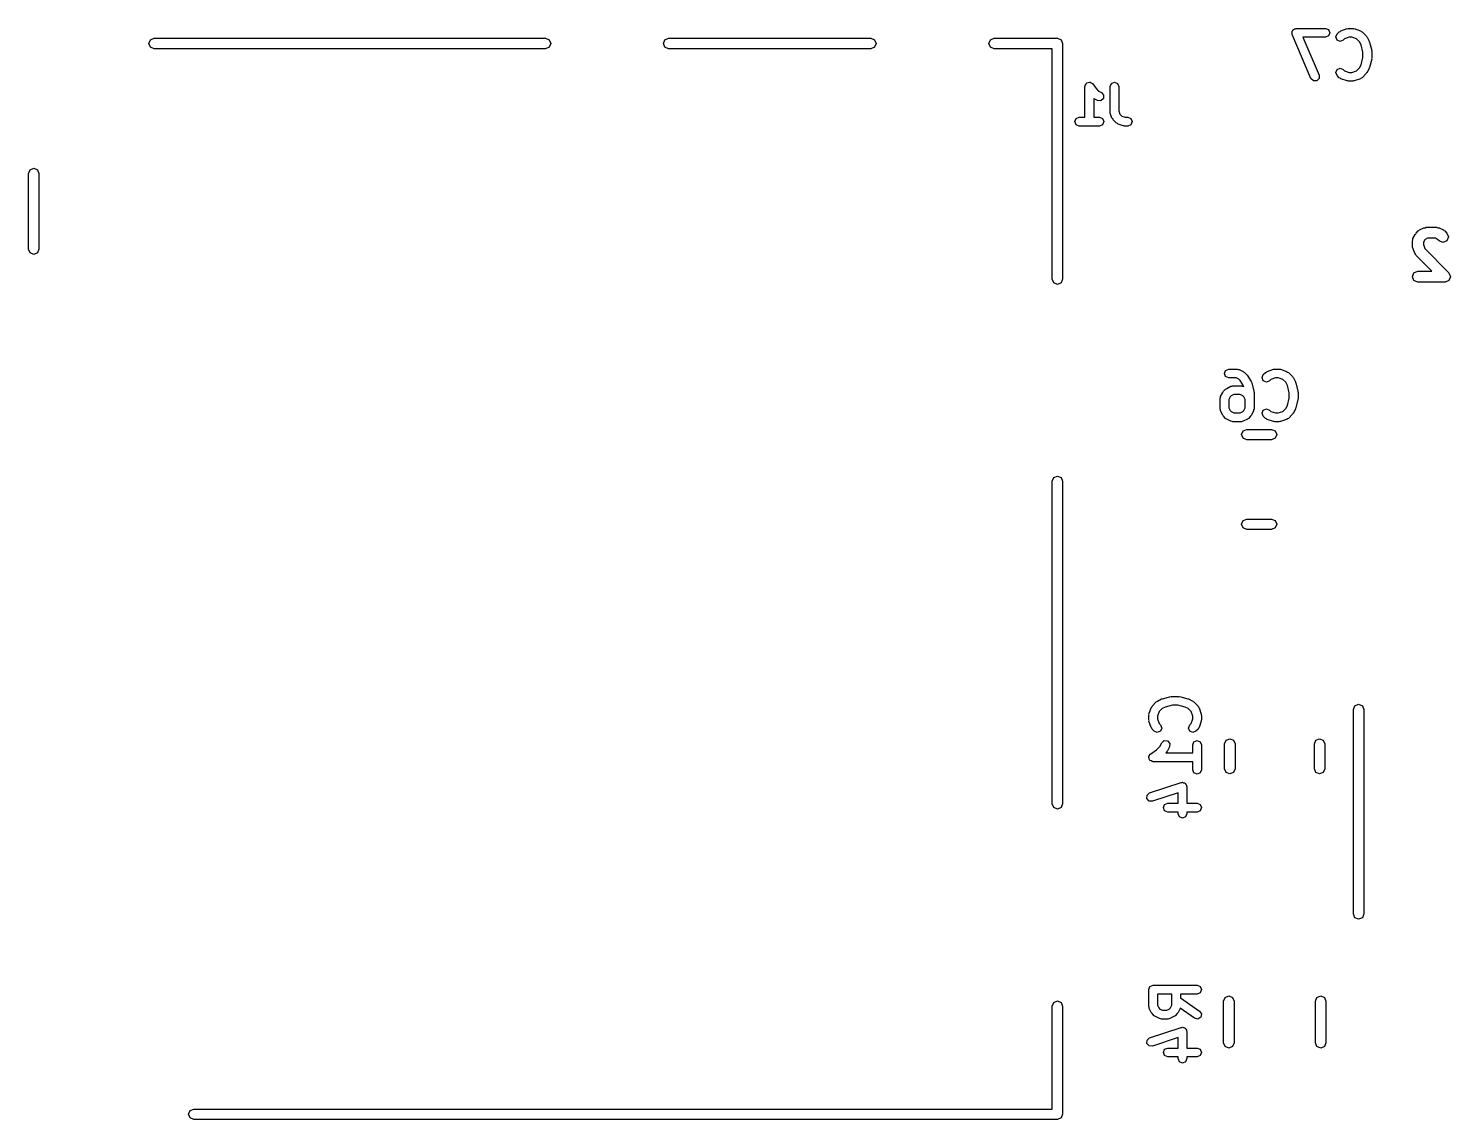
# Model space of a CAD drawing. Extents: x 98 to 130.3, y -113.2 to -100.3.
# Drawn here: x 98.02 to 114.19, y -112.92 to -100.51 of the extents above; entities that cross this region are included whole.
import ezdxf

# ---------------------------------------------------------------- set-up
doc = ezdxf.new("R2010")
doc.units = 0
doc.layers.add('BLACK', color=7, linetype='CONTINUOUS')

msp = doc.modelspace()

# ---------------------------------------------------------------- linework, layer by layer
at = {"layer": 'BLACK', "linetype": 'CONTINUOUS'}
for p, q in [((112.386, -100.559), (112.389, -100.55)), ((112.389, -100.568), (112.386, -100.559)), ((112.389, -100.54), (112.396, -100.533)), ((112.389, -100.55), (112.389, -100.54)), ((112.39, -100.578), (112.389, -100.568)), ((112.604, -101.078), (112.39, -100.578)), ((112.396, -100.533), (112.4, -100.523)), ((112.4, -100.523), (112.409, -100.52)), ((112.409, -100.52), (112.416, -100.513)), ((112.416, -100.513), (112.426, -100.513)), ((112.426, -100.513), (112.436, -100.509)), ((112.436, -100.509), (112.769, -100.509)), ((112.769, -100.509), (112.804, -100.523)), ((112.804, -100.523), (112.819, -100.559)), ((112.819, -100.559), (112.804, -100.594)), ((112.886, -100.606), (112.9, -100.571)), ((112.9, -100.571), (112.924, -100.547)), ((112.924, -100.547), (112.935, -100.543)), ((112.935, -100.543), (112.944, -100.535)), ((112.944, -100.535), (113.015, -100.511)), ((113.015, -100.511), (113.023, -100.512)), ((113.023, -100.512), (113.031, -100.509)), ((113.031, -100.509), (113.078, -100.509)), ((113.078, -100.509), (113.086, -100.512)), ((113.086, -100.512), (113.094, -100.511)), ((113.094, -100.511), (113.166, -100.535)), ((113.166, -100.535), (113.174, -100.543)), ((113.174, -100.543), (113.185, -100.547)), ((113.185, -100.547), (113.233, -100.595)), ((99.39, -100.68), (99.408, -100.638)), ((99.408, -100.722), (99.39, -100.68)), ((99.408, -100.638), (99.45, -100.62)), ((99.45, -100.74), (99.408, -100.722)), ((99.45, -100.62), (103.9, -100.62)), ((103.9, -100.74), (99.45, -100.74)), ((103.9, -100.62), (103.942, -100.638)), ((103.942, -100.722), (103.9, -100.74)), ((103.942, -100.638), (103.96, -100.68)), ((103.96, -100.68), (103.942, -100.722)), ((105.24, -100.68), (105.258, -100.638)), ((105.258, -100.722), (105.24, -100.68)), ((105.258, -100.638), (105.3, -100.62)), ((105.3, -100.74), (105.258, -100.722)), ((105.3, -100.62), (107.6, -100.62)), ((107.6, -100.74), (105.3, -100.74)), ((107.6, -100.62), (107.642, -100.638)), ((107.642, -100.722), (107.6, -100.74)), ((107.642, -100.638), (107.66, -100.68)), ((107.66, -100.68), (107.642, -100.722)), ((108.94, -100.68), (108.958, -100.638)), ((108.958, -100.722), (108.94, -100.68)), ((108.958, -100.638), (109, -100.62)), ((109, -100.74), (108.958, -100.722)), ((109, -100.62), (109.72, -100.62)), ((109.66, -100.74), (109, -100.74)), ((109.66, -103.36), (109.66, -100.74)), ((109.72, -100.62), (109.762, -100.638)), ((109.762, -100.638), (109.78, -100.68)), ((109.78, -100.68), (109.78, -103.36)), ((112.769, -100.609), (112.511, -100.609)), ((112.511, -100.609), (112.696, -101.039)), ((112.804, -100.594), (112.769, -100.609)), ((112.9, -100.642), (112.886, -100.606)), ((112.936, -100.656), (112.9, -100.642)), ((112.971, -100.642), (112.936, -100.656)), ((112.986, -100.626), (112.971, -100.642)), ((113.039, -100.609), (112.986, -100.626)), ((113.07, -100.609), (113.039, -100.609)), ((113.123, -100.626), (113.07, -100.609)), ((113.156, -100.66), (113.123, -100.626)), ((113.174, -100.695), (113.156, -100.66)), ((113.195, -100.779), (113.174, -100.695)), ((113.233, -100.595), (113.236, -100.602)), ((113.236, -100.602), (113.242, -100.608)), ((113.242, -100.608), (113.266, -100.655)), ((113.266, -100.655), (113.266, -100.661)), ((113.266, -100.661), (113.27, -100.666)), ((113.27, -100.666), (113.294, -100.761)), ((113.174, -100.922), (113.195, -100.838)), ((113.195, -100.838), (113.195, -100.779)), ((113.294, -100.857), (113.27, -100.952)), ((113.294, -100.761), (113.293, -100.767)), ((113.293, -100.767), (113.295, -100.773)), ((113.295, -100.844), (113.293, -100.85)), ((113.293, -100.85), (113.294, -100.857)), ((113.295, -100.773), (113.295, -100.844)), ((112.696, -101.039), (112.696, -101.077)), ((112.886, -101.011), (112.9, -100.976)), ((112.9, -101.046), (112.886, -101.011)), ((112.9, -100.976), (112.936, -100.961)), ((112.924, -101.07), (112.9, -101.046)), ((112.936, -100.961), (112.971, -100.976)), ((112.971, -100.976), (112.986, -100.991)), ((112.986, -100.991), (113.039, -101.009)), ((113.039, -101.009), (113.07, -101.009)), ((113.07, -101.009), (113.123, -100.991)), ((113.123, -100.991), (113.156, -100.958)), ((113.156, -100.958), (113.174, -100.922)), ((113.233, -101.023), (113.185, -101.07)), ((113.236, -101.015), (113.233, -101.023)), ((113.242, -101.01), (113.236, -101.015)), ((113.266, -100.962), (113.242, -101.01)), ((113.27, -100.952), (113.266, -100.956)), ((113.266, -100.956), (113.266, -100.962)), ((110.034, -101.169), (110.036, -101.164)), ((110.034, -101.519), (110.034, -101.169)), ((110.035, -101.159), (110.043, -101.147)), ((110.036, -101.164), (110.035, -101.159)), ((110.043, -101.147), (110.048, -101.134)), ((110.048, -101.134), (110.053, -101.132)), ((110.053, -101.132), (110.056, -101.128)), ((110.056, -101.128), (110.07, -101.125)), ((110.07, -101.125), (110.084, -101.119)), ((110.084, -101.119), (110.088, -101.121)), ((110.088, -101.121), (110.093, -101.12)), ((110.093, -101.12), (110.106, -101.128)), ((110.106, -101.128), (110.119, -101.134)), ((110.119, -101.134), (110.121, -101.139)), ((110.121, -101.139), (110.125, -101.141)), ((110.125, -101.141), (110.161, -101.194)), ((110.161, -101.194), (110.189, -101.223)), ((110.189, -101.223), (110.22, -101.239)), ((110.319, -101.169), (110.334, -101.134)), ((110.319, -101.455), (110.319, -101.169)), ((110.334, -101.134), (110.369, -101.119)), ((110.369, -101.119), (110.405, -101.134)), ((110.405, -101.134), (110.419, -101.169)), ((110.419, -101.169), (110.419, -101.447)), ((112.631, -101.105), (112.604, -101.078)), ((112.67, -101.105), (112.631, -101.105)), ((112.696, -101.077), (112.67, -101.105)), ((112.935, -101.075), (112.924, -101.07)), ((112.944, -101.082), (112.935, -101.075)), ((113.015, -101.106), (112.944, -101.082)), ((113.023, -101.106), (113.015, -101.106)), ((113.031, -101.109), (113.023, -101.106)), ((113.078, -101.109), (113.031, -101.109)), ((113.086, -101.106), (113.078, -101.109)), ((113.094, -101.106), (113.086, -101.106)), ((113.166, -101.082), (113.094, -101.106)), ((113.174, -101.075), (113.166, -101.082)), ((113.185, -101.07), (113.174, -101.075)), ((110.137, -101.309), (110.134, -101.305)), ((110.134, -101.305), (110.134, -101.519)), ((110.176, -101.328), (110.137, -101.309)), ((110.214, -101.331), (110.176, -101.328)), ((110.243, -101.306), (110.214, -101.331)), ((110.22, -101.239), (110.245, -101.268)), ((110.245, -101.268), (110.243, -101.306)), ((109.919, -101.569), (109.934, -101.534)), ((109.934, -101.534), (109.969, -101.519)), ((109.969, -101.519), (110.034, -101.519)), ((110.134, -101.519), (110.198, -101.519)), ((110.198, -101.519), (110.233, -101.534)), ((110.233, -101.534), (110.248, -101.569)), ((110.322, -101.462), (110.319, -101.455)), ((110.322, -101.471), (110.322, -101.462)), ((110.341, -101.528), (110.322, -101.471)), ((110.349, -101.537), (110.341, -101.528)), ((110.353, -101.547), (110.349, -101.537)), ((110.391, -101.585), (110.353, -101.547)), ((110.419, -101.447), (110.432, -101.485)), ((110.432, -101.485), (110.453, -101.506)), ((110.453, -101.506), (110.492, -101.519)), ((110.492, -101.519), (110.522, -101.519)), ((110.522, -101.519), (110.557, -101.534)), ((110.557, -101.534), (110.572, -101.569)), ((109.934, -101.605), (109.919, -101.569)), ((109.969, -101.619), (109.934, -101.605)), ((110.084, -101.619), (109.969, -101.619)), ((110.198, -101.619), (110.084, -101.619)), ((110.233, -101.605), (110.198, -101.619)), ((110.248, -101.569), (110.233, -101.605)), ((110.402, -101.59), (110.391, -101.585)), ((110.411, -101.598), (110.402, -101.59)), ((110.468, -101.617), (110.411, -101.598)), ((110.476, -101.616), (110.468, -101.617)), ((110.484, -101.619), (110.476, -101.616)), ((110.522, -101.619), (110.484, -101.619)), ((110.557, -101.605), (110.522, -101.619)), ((110.572, -101.569), (110.557, -101.605)), ((98.02, -102.16), (98.038, -102.118)), ((98.02, -103.02), (98.02, -102.16)), ((98.038, -102.118), (98.08, -102.1)), ((98.08, -102.1), (98.122, -102.118)), ((98.122, -102.118), (98.14, -102.16)), ((98.14, -102.16), (98.14, -103.02)), ((113.787, -102.853), (113.795, -102.846)), ((113.795, -102.846), (113.799, -102.837)), ((113.799, -102.837), (113.822, -102.813)), ((113.822, -102.813), (113.832, -102.809)), ((113.832, -102.809), (113.839, -102.801)), ((113.839, -102.801), (113.886, -102.777)), ((113.886, -102.777), (113.901, -102.776)), ((113.901, -102.776), (113.914, -102.771)), ((113.914, -102.771), (114.033, -102.771)), ((114.033, -102.771), (114.047, -102.776)), ((114.047, -102.776), (114.061, -102.777)), ((114.061, -102.777), (114.109, -102.801)), ((114.109, -102.801), (114.116, -102.809)), ((114.116, -102.809), (114.125, -102.813)), ((114.125, -102.813), (114.149, -102.837)), ((114.149, -102.837), (114.167, -102.881)), ((113.757, -102.928), (113.762, -102.915)), ((113.757, -102.976), (113.757, -102.928)), ((113.76, -102.985), (113.757, -102.976)), ((113.76, -102.996), (113.76, -102.985)), ((113.784, -103.067), (113.76, -102.996)), ((113.762, -102.915), (113.763, -102.9)), ((113.763, -102.9), (113.787, -102.853)), ((113.894, -102.918), (113.882, -102.943)), ((113.882, -102.943), (113.882, -102.966)), ((113.882, -102.966), (113.897, -103.014)), ((113.904, -102.908), (113.894, -102.918)), ((113.929, -102.896), (113.904, -102.908)), ((114.019, -102.896), (113.929, -102.896)), ((114.044, -102.908), (114.019, -102.896)), ((114.061, -102.925), (114.044, -102.908)), ((114.105, -102.943), (114.061, -102.925)), ((114.149, -102.925), (114.105, -102.943)), ((114.167, -102.881), (114.149, -102.925)), ((98.038, -103.062), (98.02, -103.02)), ((98.08, -103.08), (98.038, -103.062)), ((98.122, -103.062), (98.08, -103.08)), ((98.14, -103.02), (98.122, -103.062)), ((113.793, -103.078), (113.784, -103.067)), ((113.799, -103.092), (113.793, -103.078)), ((113.978, -103.271), (113.799, -103.092)), ((113.897, -103.014), (114.173, -103.289)), ((113.757, -103.333), (113.775, -103.289)), ((113.775, -103.289), (113.819, -103.271)), ((113.819, -103.271), (113.978, -103.271)), ((114.173, -103.289), (114.191, -103.333)), ((109.678, -103.402), (109.66, -103.36)), ((109.72, -103.42), (109.678, -103.402)), ((109.762, -103.402), (109.72, -103.42)), ((109.78, -103.36), (109.762, -103.402)), ((113.775, -103.377), (113.757, -103.333)), ((113.819, -103.396), (113.775, -103.377)), ((114.129, -103.396), (113.819, -103.396)), ((114.173, -103.377), (114.129, -103.396)), ((114.191, -103.333), (114.173, -103.377)), ((111.619, -104.433), (111.633, -104.398)), ((111.633, -104.469), (111.619, -104.433)), ((111.633, -104.398), (111.669, -104.383)), ((111.669, -104.383), (111.764, -104.383)), ((111.764, -104.383), (111.775, -104.388)), ((111.775, -104.388), (111.786, -104.389)), ((111.786, -104.389), (111.834, -104.412)), ((111.834, -104.412), (111.839, -104.419)), ((111.839, -104.419), (111.847, -104.422)), ((111.847, -104.422), (111.871, -104.446)), ((111.871, -104.446), (111.873, -104.45)), ((111.873, -104.45), (111.877, -104.453)), ((111.877, -104.453), (111.925, -104.525)), ((112.047, -104.481), (112.062, -104.446)), ((112.062, -104.446), (112.086, -104.422)), ((112.086, -104.422), (112.097, -104.417)), ((112.097, -104.417), (112.105, -104.41)), ((112.105, -104.41), (112.177, -104.386)), ((112.177, -104.386), (112.185, -104.386)), ((112.185, -104.386), (112.193, -104.383)), ((112.193, -104.383), (112.24, -104.383)), ((112.24, -104.383), (112.248, -104.386)), ((112.248, -104.386), (112.256, -104.386)), ((112.256, -104.386), (112.327, -104.41)), ((112.327, -104.41), (112.336, -104.417)), ((112.336, -104.417), (112.347, -104.422)), ((112.347, -104.422), (112.395, -104.469)), ((111.61, -104.636), (111.633, -104.612)), ((111.669, -104.483), (111.633, -104.469)), ((111.633, -104.612), (111.641, -104.609)), ((111.641, -104.609), (111.646, -104.603)), ((111.646, -104.603), (111.694, -104.579)), ((111.752, -104.483), (111.669, -104.483)), ((111.694, -104.579), (111.706, -104.578)), ((111.706, -104.578), (111.716, -104.574)), ((111.716, -104.574), (111.812, -104.574)), ((111.782, -104.498), (111.752, -104.483)), ((111.797, -104.513), (111.782, -104.498)), ((111.837, -104.573), (111.797, -104.513)), ((111.812, -104.574), (111.822, -104.578)), ((111.822, -104.578), (111.834, -104.579)), ((111.834, -104.579), (111.839, -104.581)), ((111.839, -104.581), (111.837, -104.573)), ((111.925, -104.525), (111.926, -104.533)), ((111.926, -104.533), (111.932, -104.54)), ((111.932, -104.54), (111.955, -104.635)), ((112.062, -104.516), (112.047, -104.481)), ((112.097, -104.531), (112.062, -104.516)), ((112.133, -104.516), (112.097, -104.531)), ((112.148, -104.501), (112.133, -104.516)), ((112.201, -104.483), (112.148, -104.501)), ((112.232, -104.483), (112.201, -104.483)), ((112.285, -104.501), (112.232, -104.483)), ((112.318, -104.534), (112.285, -104.501)), ((112.336, -104.57), (112.318, -104.534)), ((112.357, -104.654), (112.336, -104.57)), ((112.395, -104.469), (112.398, -104.477)), ((112.398, -104.477), (112.404, -104.482)), ((112.404, -104.482), (112.428, -104.53)), ((112.428, -104.53), (112.428, -104.536)), ((112.428, -104.536), (112.432, -104.54)), ((112.432, -104.54), (112.455, -104.635)), ((111.571, -104.719), (111.576, -104.708)), ((111.571, -104.838), (111.571, -104.719)), ((111.576, -104.697), (111.6, -104.649)), ((111.576, -104.708), (111.576, -104.697)), ((111.6, -104.649), (111.606, -104.644)), ((111.606, -104.644), (111.61, -104.636)), ((111.686, -104.701), (111.671, -104.731)), ((111.671, -104.731), (111.671, -104.826)), ((111.698, -104.689), (111.686, -104.701)), ((111.728, -104.674), (111.698, -104.689)), ((111.8, -104.674), (111.728, -104.674)), ((111.83, -104.689), (111.8, -104.674)), ((111.842, -104.701), (111.83, -104.689)), ((111.857, -104.731), (111.842, -104.701)), ((111.857, -104.826), (111.857, -104.731)), ((111.955, -104.635), (111.954, -104.642)), ((111.954, -104.642), (111.957, -104.648)), ((111.957, -104.648), (111.957, -104.838)), ((112.336, -104.797), (112.357, -104.713)), ((112.357, -104.713), (112.357, -104.654)), ((112.455, -104.731), (112.432, -104.826)), ((112.455, -104.635), (112.454, -104.642)), ((112.454, -104.642), (112.457, -104.648)), ((112.457, -104.719), (112.454, -104.725)), ((112.454, -104.725), (112.455, -104.731)), ((112.457, -104.648), (112.457, -104.719)), ((111.576, -104.849), (111.571, -104.838)), ((111.576, -104.86), (111.576, -104.849)), ((111.6, -104.908), (111.576, -104.86)), ((111.606, -104.913), (111.6, -104.908)), ((111.61, -104.921), (111.606, -104.913)), ((111.633, -104.945), (111.61, -104.921)), ((111.641, -104.948), (111.633, -104.945)), ((111.646, -104.954), (111.641, -104.948)), ((111.671, -104.826), (111.686, -104.856)), ((111.686, -104.856), (111.698, -104.868)), ((111.698, -104.868), (111.728, -104.883)), ((111.728, -104.883), (111.8, -104.883)), ((111.8, -104.883), (111.83, -104.868)), ((111.83, -104.868), (111.842, -104.856)), ((111.842, -104.856), (111.857, -104.826)), ((111.887, -104.948), (111.882, -104.954)), ((111.895, -104.945), (111.887, -104.948)), ((111.918, -104.921), (111.895, -104.945)), ((111.922, -104.913), (111.918, -104.921)), ((111.928, -104.908), (111.922, -104.913)), ((111.952, -104.86), (111.928, -104.908)), ((111.957, -104.838), (111.952, -104.849)), ((111.952, -104.849), (111.952, -104.86)), ((112.047, -104.886), (112.062, -104.85)), ((112.062, -104.921), (112.047, -104.886)), ((112.062, -104.85), (112.097, -104.836)), ((112.086, -104.945), (112.062, -104.921)), ((112.097, -104.949), (112.086, -104.945)), ((112.097, -104.836), (112.133, -104.85)), ((112.105, -104.957), (112.097, -104.949)), ((112.133, -104.85), (112.148, -104.866)), ((112.148, -104.866), (112.201, -104.883)), ((112.201, -104.883), (112.232, -104.883)), ((112.232, -104.883), (112.285, -104.866)), ((112.285, -104.866), (112.318, -104.832)), ((112.318, -104.832), (112.336, -104.797)), ((112.336, -104.949), (112.327, -104.957)), ((112.347, -104.945), (112.336, -104.949)), ((112.395, -104.897), (112.347, -104.945)), ((112.398, -104.89), (112.395, -104.897)), ((112.404, -104.884), (112.398, -104.89)), ((112.428, -104.837), (112.404, -104.884)), ((112.432, -104.826), (112.428, -104.831)), ((112.428, -104.831), (112.428, -104.837)), ((111.694, -104.978), (111.646, -104.954)), ((111.706, -104.979), (111.694, -104.978)), ((111.716, -104.983), (111.706, -104.979)), ((111.812, -104.983), (111.716, -104.983)), ((111.822, -104.979), (111.812, -104.983)), ((111.813, -105.129), (111.831, -105.086)), ((111.834, -104.978), (111.822, -104.979)), ((111.831, -105.086), (111.873, -105.069)), ((111.882, -104.954), (111.834, -104.978)), ((111.873, -105.069), (112.155, -105.069)), ((112.177, -104.981), (112.105, -104.957)), ((112.155, -105.069), (112.197, -105.086)), ((112.185, -104.98), (112.177, -104.981)), ((112.193, -104.983), (112.185, -104.98)), ((112.24, -104.983), (112.193, -104.983)), ((112.197, -105.086), (112.215, -105.129)), ((112.248, -104.98), (112.24, -104.983)), ((112.256, -104.981), (112.248, -104.98)), ((112.327, -104.957), (112.256, -104.981)), ((111.831, -105.171), (111.813, -105.129)), ((111.873, -105.189), (111.831, -105.171)), ((112.155, -105.189), (111.873, -105.189)), ((112.197, -105.171), (112.155, -105.189)), ((112.215, -105.129), (112.197, -105.171)), ((109.66, -105.66), (109.678, -105.618)), ((109.66, -109.33), (109.66, -105.66)), ((109.678, -105.618), (109.72, -105.6)), ((109.72, -105.6), (109.762, -105.618)), ((109.762, -105.618), (109.78, -105.66)), ((109.78, -105.66), (109.78, -109.33)), ((111.813, -106.149), (111.831, -106.106)), ((111.831, -106.191), (111.813, -106.149)), ((111.831, -106.106), (111.873, -106.089)), ((111.873, -106.209), (111.831, -106.191)), ((111.873, -106.089), (112.155, -106.089)), ((112.155, -106.209), (111.873, -106.209)), ((112.155, -106.089), (112.197, -106.106)), ((112.197, -106.191), (112.155, -106.209)), ((112.197, -106.106), (112.215, -106.149)), ((112.215, -106.149), (112.197, -106.191)), ((110.797, -108.217), (110.845, -108.17)), ((110.845, -108.17), (110.852, -108.166)), ((110.852, -108.166), (110.858, -108.16)), ((110.858, -108.16), (110.905, -108.136)), ((110.905, -108.136), (110.911, -108.136)), ((110.911, -108.136), (110.916, -108.133)), ((110.916, -108.133), (111.011, -108.109)), ((111.011, -108.109), (111.017, -108.11)), ((111.017, -108.11), (111.023, -108.107)), ((111.023, -108.107), (111.094, -108.107)), ((111.094, -108.107), (111.1, -108.11)), ((111.1, -108.11), (111.107, -108.109)), ((111.107, -108.109), (111.202, -108.133)), ((111.202, -108.133), (111.206, -108.136)), ((111.206, -108.136), (111.212, -108.136)), ((111.212, -108.136), (111.26, -108.16)), ((111.26, -108.16), (111.265, -108.166)), ((111.265, -108.166), (111.273, -108.17)), ((111.273, -108.17), (111.32, -108.217)), ((110.759, -108.324), (110.762, -108.316)), ((110.759, -108.372), (110.759, -108.324)), ((110.761, -108.308), (110.785, -108.237)), ((110.762, -108.316), (110.761, -108.308)), ((110.785, -108.237), (110.793, -108.228)), ((110.793, -108.228), (110.797, -108.217)), ((110.876, -108.279), (110.859, -108.332)), ((110.859, -108.332), (110.859, -108.363)), ((110.91, -108.246), (110.876, -108.279)), ((110.945, -108.228), (110.91, -108.246)), ((111.029, -108.207), (110.945, -108.228)), ((111.088, -108.207), (111.029, -108.207)), ((111.172, -108.228), (111.088, -108.207)), ((111.208, -108.246), (111.172, -108.228)), ((111.241, -108.279), (111.208, -108.246)), ((111.259, -108.332), (111.241, -108.279)), ((111.259, -108.363), (111.259, -108.332)), ((111.32, -108.217), (111.325, -108.228)), ((111.325, -108.228), (111.332, -108.237)), ((111.332, -108.237), (111.356, -108.308)), ((111.356, -108.308), (111.356, -108.316)), ((111.356, -108.316), (111.359, -108.324)), ((111.359, -108.324), (111.359, -108.372)), ((113.086, -108.256), (113.104, -108.214)), ((113.086, -109.931), (113.086, -108.256)), ((113.104, -108.214), (113.146, -108.196)), ((113.146, -108.196), (113.189, -108.214)), ((113.189, -108.214), (113.206, -108.256)), ((113.206, -108.256), (113.206, -109.931)), ((110.762, -108.379), (110.759, -108.372)), ((110.761, -108.387), (110.762, -108.379)), ((110.785, -108.459), (110.761, -108.387)), ((110.793, -108.468), (110.785, -108.459)), ((110.797, -108.478), (110.793, -108.468)), ((110.821, -108.502), (110.797, -108.478)), ((110.856, -108.517), (110.821, -108.502)), ((110.892, -108.502), (110.856, -108.517)), ((110.859, -108.363), (110.876, -108.416)), ((110.876, -108.416), (110.892, -108.431)), ((110.892, -108.431), (110.906, -108.467)), ((110.906, -108.467), (110.892, -108.502)), ((111.211, -108.467), (111.226, -108.431)), ((111.226, -108.502), (111.211, -108.467)), ((111.226, -108.431), (111.241, -108.416)), ((111.261, -108.517), (111.226, -108.502)), ((111.241, -108.416), (111.259, -108.363)), ((111.296, -108.502), (111.261, -108.517)), ((111.32, -108.478), (111.296, -108.502)), ((111.325, -108.468), (111.32, -108.478)), ((111.332, -108.459), (111.325, -108.468)), ((111.356, -108.387), (111.332, -108.459)), ((111.359, -108.372), (111.356, -108.379)), ((111.356, -108.379), (111.356, -108.387)), ((110.887, -108.675), (110.907, -108.635)), ((110.907, -108.635), (110.936, -108.61)), ((110.936, -108.61), (110.974, -108.613)), ((110.974, -108.613), (110.999, -108.641)), ((110.999, -108.641), (110.996, -108.68)), ((111.259, -108.657), (111.273, -108.622)), ((111.259, -108.75), (111.259, -108.657)), ((111.273, -108.622), (111.309, -108.607)), ((111.309, -108.607), (111.344, -108.622)), ((111.344, -108.622), (111.359, -108.657)), ((111.359, -108.657), (111.359, -108.943)), ((111.622, -108.648), (111.639, -108.605)), ((111.622, -108.929), (111.622, -108.648)), ((111.639, -108.605), (111.682, -108.588)), ((111.682, -108.588), (111.724, -108.605)), ((111.724, -108.605), (111.742, -108.648)), ((111.742, -108.648), (111.742, -108.929)), ((112.642, -108.648), (112.659, -108.605)), ((112.642, -108.929), (112.642, -108.648)), ((112.659, -108.605), (112.702, -108.588)), ((112.702, -108.588), (112.744, -108.605)), ((112.744, -108.605), (112.762, -108.648)), ((112.762, -108.648), (112.762, -108.929)), ((110.759, -108.8), (110.761, -108.795)), ((110.764, -108.814), (110.759, -108.8)), ((110.76, -108.79), (110.768, -108.778)), ((110.761, -108.795), (110.76, -108.79)), ((110.767, -108.828), (110.764, -108.814)), ((110.771, -108.831), (110.767, -108.828)), ((110.768, -108.778), (110.773, -108.765)), ((110.773, -108.765), (110.778, -108.763)), ((110.778, -108.763), (110.781, -108.759)), ((110.781, -108.759), (110.848, -108.714)), ((110.848, -108.714), (110.887, -108.675)), ((110.963, -108.74), (110.953, -108.75)), ((110.953, -108.75), (111.259, -108.75)), ((110.966, -108.733), (110.963, -108.74)), ((110.972, -108.727), (110.966, -108.733)), ((110.996, -108.68), (110.972, -108.727)), ((110.773, -108.835), (110.771, -108.831)), ((110.787, -108.841), (110.773, -108.835)), ((110.799, -108.849), (110.787, -108.841)), ((110.804, -108.848), (110.799, -108.849)), ((110.809, -108.85), (110.804, -108.848)), ((111.259, -108.85), (110.809, -108.85)), ((111.259, -108.943), (111.259, -108.85)), ((111.273, -108.978), (111.259, -108.943)), ((111.309, -108.993), (111.273, -108.978)), ((111.344, -108.978), (111.309, -108.993)), ((111.359, -108.943), (111.344, -108.978)), ((111.639, -108.971), (111.622, -108.929)), ((111.682, -108.989), (111.639, -108.971)), ((111.724, -108.971), (111.682, -108.989)), ((111.742, -108.929), (111.724, -108.971)), ((112.659, -108.971), (112.642, -108.929)), ((112.702, -108.989), (112.659, -108.971)), ((112.744, -108.971), (112.702, -108.989)), ((112.762, -108.929), (112.744, -108.971)), ((110.769, -109.205), (111.126, -109.086)), ((111.126, -109.086), (111.134, -109.087)), ((111.134, -109.087), (111.142, -109.083)), ((111.142, -109.083), (111.153, -109.088)), ((111.153, -109.088), (111.164, -109.089)), ((111.164, -109.089), (111.17, -109.095)), ((111.17, -109.095), (111.177, -109.098)), ((111.177, -109.098), (111.182, -109.109)), ((111.182, -109.109), (111.189, -109.118)), ((111.189, -109.118), (111.189, -109.126)), ((111.189, -109.126), (111.192, -109.133)), ((111.192, -109.133), (111.192, -109.322)), ((110.737, -109.268), (110.74, -109.23)), ((110.763, -109.297), (110.737, -109.268)), ((110.74, -109.23), (110.769, -109.205)), ((110.801, -109.3), (110.763, -109.297)), ((111.092, -109.203), (110.801, -109.3)), ((111.092, -109.322), (111.092, -109.203)), ((109.678, -109.372), (109.66, -109.33)), ((109.72, -109.39), (109.678, -109.372)), ((109.762, -109.372), (109.72, -109.39)), ((109.78, -109.33), (109.762, -109.372)), ((110.925, -109.372), (110.94, -109.336)), ((110.94, -109.407), (110.925, -109.372)), ((110.94, -109.336), (110.975, -109.322)), ((110.975, -109.422), (110.94, -109.407)), ((110.975, -109.322), (111.092, -109.322)), ((111.092, -109.422), (110.975, -109.422)), ((111.092, -109.443), (111.092, -109.422)), ((111.107, -109.478), (111.092, -109.443)), ((111.192, -109.443), (111.177, -109.478)), ((111.192, -109.322), (111.309, -109.322)), ((111.309, -109.422), (111.192, -109.422)), ((111.192, -109.422), (111.192, -109.443)), ((111.309, -109.322), (111.344, -109.336)), ((111.344, -109.407), (111.309, -109.422)), ((111.344, -109.336), (111.359, -109.372)), ((111.359, -109.372), (111.344, -109.407)), ((111.142, -109.493), (111.107, -109.478)), ((111.177, -109.478), (111.142, -109.493)), ((113.086, -110.581), (113.086, -109.931)), ((113.206, -109.931), (113.206, -110.581)), ((113.104, -110.624), (113.086, -110.581)), ((113.206, -110.581), (113.189, -110.624)), ((113.146, -110.641), (113.104, -110.624)), ((113.189, -110.624), (113.146, -110.641)), ((110.759, -111.442), (110.773, -111.406)), ((110.773, -111.406), (110.809, -111.392)), ((110.809, -111.392), (111.309, -111.392)), ((111.309, -111.392), (111.344, -111.406)), ((111.344, -111.406), (111.359, -111.442)), ((109.678, -111.588), (109.72, -111.57)), ((109.72, -111.57), (109.762, -111.588)), ((110.759, -111.632), (110.759, -111.442)), ((111.021, -111.492), (110.859, -111.492)), ((110.859, -111.492), (110.859, -111.62)), ((111.021, -111.62), (111.021, -111.492)), ((111.309, -111.492), (111.121, -111.492)), ((111.121, -111.492), (111.121, -111.535)), ((111.121, -111.535), (111.337, -111.687)), ((111.344, -111.477), (111.309, -111.492)), ((111.359, -111.442), (111.344, -111.477)), ((111.609, -111.574), (111.627, -111.531)), ((111.609, -112.048), (111.609, -111.574)), ((111.627, -111.531), (111.669, -111.514)), ((111.669, -111.514), (111.712, -111.531)), ((111.712, -111.531), (111.729, -111.574)), ((111.729, -111.574), (111.729, -112.048)), ((112.654, -111.574), (112.672, -111.531)), ((112.654, -112.048), (112.654, -111.574)), ((112.672, -111.531), (112.714, -111.514)), ((112.714, -111.514), (112.757, -111.531)), ((112.757, -111.531), (112.774, -111.574)), ((112.774, -111.574), (112.774, -112.048)), ((109.66, -111.63), (109.678, -111.588)), ((109.66, -112.8), (109.66, -111.63)), ((109.762, -111.588), (109.78, -111.63)), ((109.78, -111.63), (109.78, -112.86)), ((110.763, -111.643), (110.759, -111.632)), ((110.764, -111.655), (110.763, -111.643)), ((110.788, -111.702), (110.764, -111.655)), ((110.794, -111.708), (110.788, -111.702)), ((110.797, -111.715), (110.794, -111.708)), ((110.821, -111.739), (110.797, -111.715)), ((110.829, -111.742), (110.821, -111.739)), ((110.859, -111.62), (110.874, -111.65)), ((110.874, -111.65), (110.886, -111.663)), ((110.886, -111.663), (110.916, -111.677)), ((110.916, -111.677), (110.964, -111.677)), ((110.964, -111.677), (110.993, -111.663)), ((110.993, -111.663), (111.006, -111.65)), ((111.006, -111.65), (111.021, -111.62)), ((111.058, -111.739), (111.051, -111.742)), ((111.082, -111.715), (111.058, -111.739)), ((111.085, -111.708), (111.082, -111.715)), ((111.092, -111.702), (111.085, -111.708)), ((111.115, -111.655), (111.092, -111.702)), ((111.28, -111.768), (111.115, -111.653)), ((111.115, -111.653), (111.115, -111.655)), ((111.337, -111.687), (111.358, -111.719)), ((111.358, -111.719), (111.35, -111.756)), ((110.769, -111.99), (111.126, -111.871)), ((110.834, -111.748), (110.829, -111.742)), ((110.882, -111.772), (110.834, -111.748)), ((110.893, -111.773), (110.882, -111.772)), ((110.904, -111.777), (110.893, -111.773)), ((110.975, -111.777), (110.904, -111.777)), ((110.986, -111.773), (110.975, -111.777)), ((110.998, -111.772), (110.986, -111.773)), ((111.045, -111.748), (110.998, -111.772)), ((111.051, -111.742), (111.045, -111.748)), ((111.126, -111.871), (111.134, -111.871)), ((111.134, -111.871), (111.142, -111.868)), ((111.142, -111.868), (111.153, -111.872)), ((111.153, -111.872), (111.164, -111.873)), ((111.164, -111.873), (111.17, -111.879)), ((111.17, -111.879), (111.177, -111.883)), ((111.177, -111.883), (111.182, -111.893)), ((111.182, -111.893), (111.189, -111.902)), ((111.189, -111.902), (111.189, -111.91)), ((111.317, -111.777), (111.28, -111.768)), ((111.35, -111.756), (111.317, -111.777)), ((110.737, -112.053), (110.74, -112.015)), ((110.763, -112.082), (110.737, -112.053)), ((110.74, -112.015), (110.769, -111.99)), ((111.092, -111.987), (110.801, -112.084)), ((111.092, -112.106), (111.092, -111.987)), ((111.189, -111.91), (111.192, -111.918)), ((111.192, -111.918), (111.192, -112.106)), ((111.627, -112.09), (111.609, -112.048)), ((111.729, -112.048), (111.712, -112.09)), ((112.672, -112.09), (112.654, -112.048)), ((112.774, -112.048), (112.757, -112.09)), ((110.801, -112.084), (110.763, -112.082)), ((110.925, -112.156), (110.94, -112.121)), ((110.94, -112.191), (110.925, -112.156)), ((110.94, -112.121), (110.975, -112.106)), ((110.975, -112.206), (110.94, -112.191)), ((110.975, -112.106), (111.092, -112.106)), ((111.092, -112.206), (110.975, -112.206)), ((111.092, -112.227), (111.092, -112.206)), ((111.192, -112.106), (111.309, -112.106)), ((111.309, -112.206), (111.192, -112.206)), ((111.192, -112.206), (111.192, -112.227)), ((111.309, -112.106), (111.344, -112.121)), ((111.344, -112.191), (111.309, -112.206)), ((111.344, -112.121), (111.359, -112.156)), ((111.359, -112.156), (111.344, -112.191)), ((111.669, -112.108), (111.627, -112.09)), ((111.712, -112.09), (111.669, -112.108)), ((112.714, -112.108), (112.672, -112.09)), ((112.757, -112.09), (112.714, -112.108)), ((111.107, -112.263), (111.092, -112.227)), ((111.142, -112.277), (111.107, -112.263)), ((111.177, -112.263), (111.142, -112.277)), ((111.192, -112.227), (111.177, -112.263)), ((99.84, -112.86), (99.858, -112.818)), ((99.858, -112.902), (99.84, -112.86)), ((99.858, -112.818), (99.9, -112.8)), ((99.9, -112.8), (109.66, -112.8)), ((109.78, -112.86), (109.762, -112.902)), ((99.9, -112.92), (99.858, -112.902)), ((109.72, -112.92), (99.9, -112.92)), ((109.762, -112.902), (109.72, -112.92))]:
    msp.add_line(p, q, dxfattribs=at)

doc.saveas('drawing.dxf')
